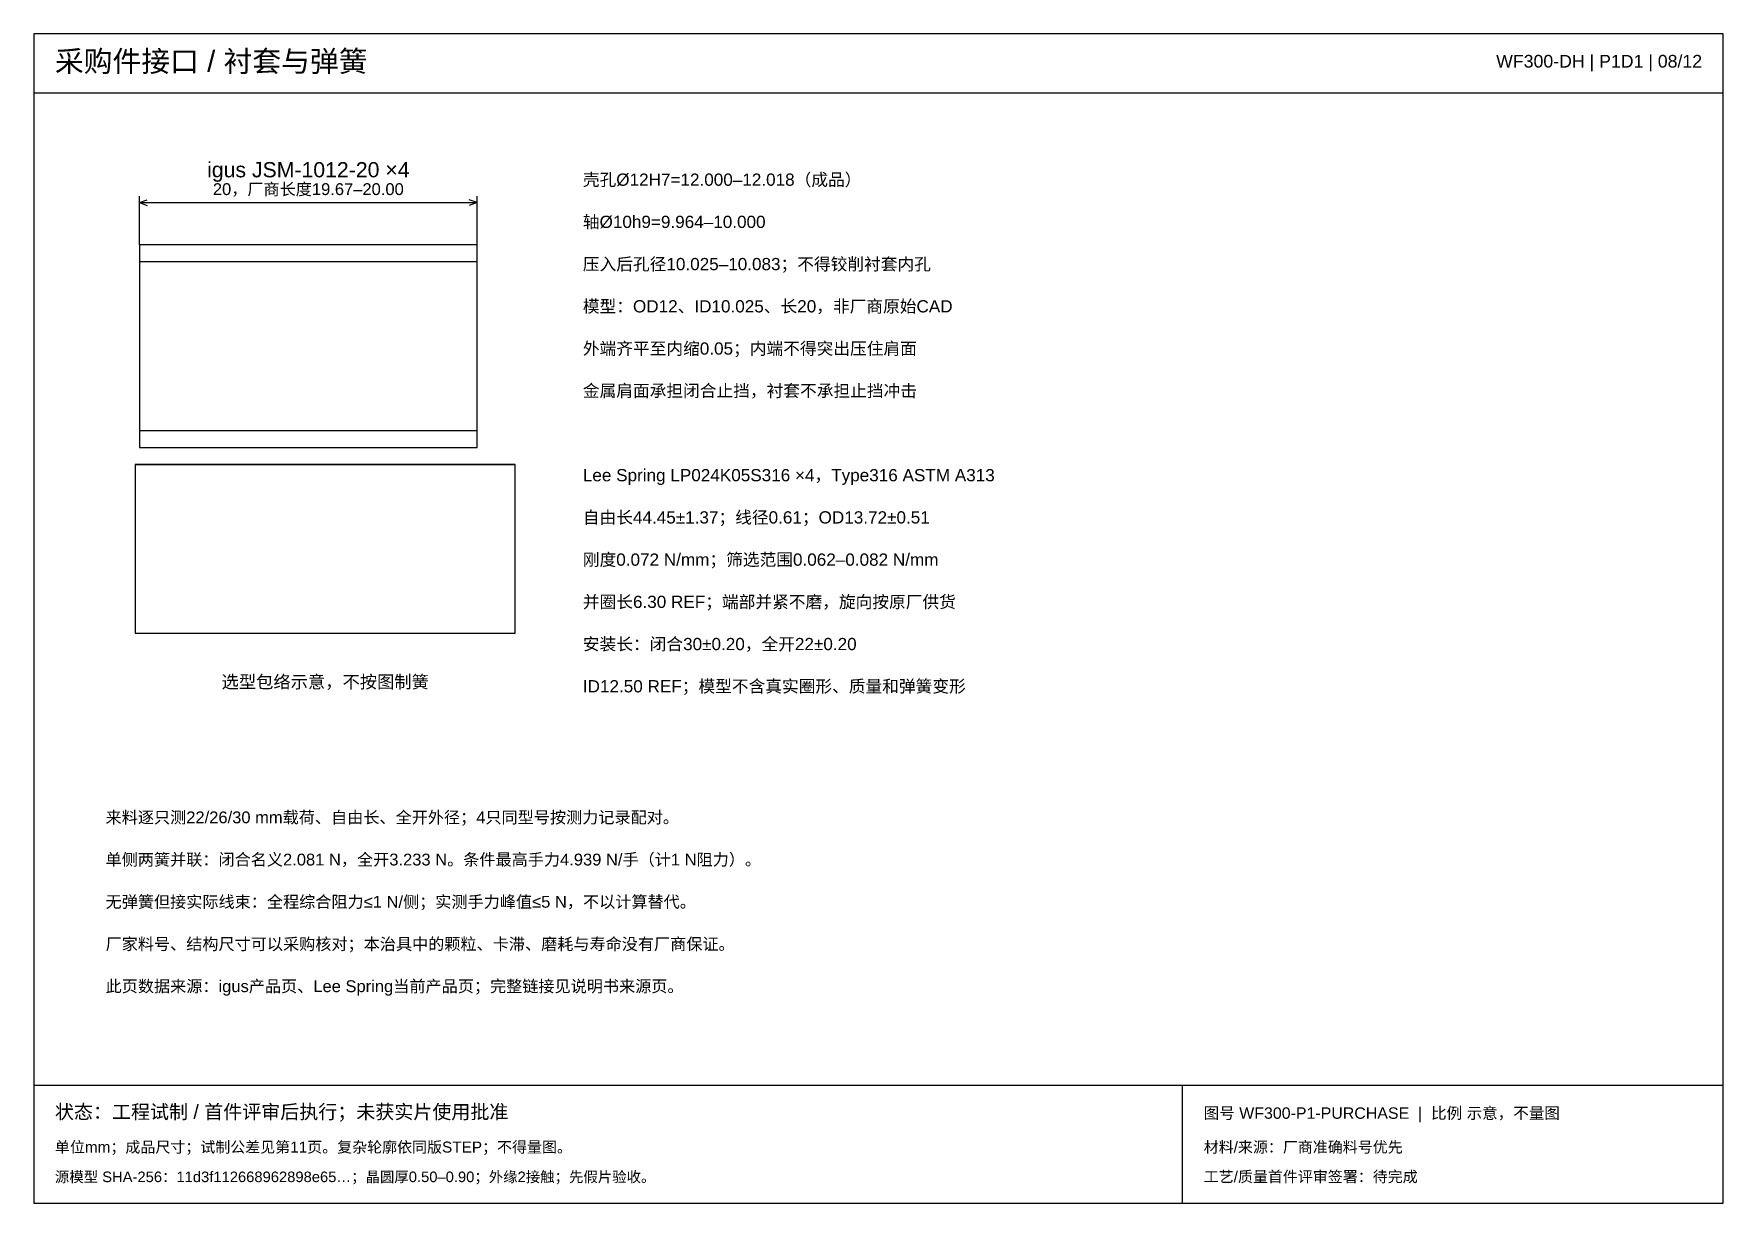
# Model space of a CAD drawing. Header units: millimetres. Extents: x 10 to 410, y 10 to 287.
import ezdxf
from ezdxf.enums import TextEntityAlignment as Align

# ---------------------------------------------------------------- set-up
doc = ezdxf.new("R2010")
doc.units = ezdxf.units.MM
for name, color, linetype in [('DIM', 7, 'Continuous'), ('HOLD', 1, 'Continuous'), ('OUTLINE', 7, 'Continuous'), ('TEXT', 7, 'Continuous')]:
    doc.layers.add(name, color=color, linetype=linetype)
doc.styles.add('CJK', font='Arial Unicode.ttf')

msp = doc.modelspace()

# ---------------------------------------------------------------- linework, layer by layer
at = {"layer": 'DIM'}
for p, q in [((35, 237), (35, 248.5)), ((115, 237), (115, 248.5)), ((35, 247), (36.88, 247.69)), ((35, 247), (115, 247)), ((35, 247), (36.88, 246.31)), ((115, 247), (113.12, 247.69)), ((115, 247), (113.12, 246.31))]:
    msp.add_line(p, q, dxfattribs=at)
at = {"layer": 'OUTLINE'}
for p, q in [((10, 273), (410, 273)), ((34, 185), (124, 185)), ((34, 145), (124, 145)), ((10, 38), (410, 38)), ((282, 10), (282, 38))]:
    msp.add_line(p, q, dxfattribs=at)
for points in [[(10, 10), (410, 10), (410, 287), (10, 287), (10, 10)], [(35, 189), (115, 189), (115, 237), (35, 237), (35, 189)], [(35, 193), (115, 193), (115, 233), (35, 233), (35, 193)], [(34, 145), (124, 145), (124, 185), (34, 185), (34, 145)]]:
    msp.add_lwpolyline(points, dxfattribs=at)

# ---------------------------------------------------------------- texts
at = {"layer": 'HOLD', "style": 'CJK'}
msp.add_text('状态：工程试制 / 首件评审后执行；未获实片使用批准', height=3.3, dxfattribs=at).set_placement((15, 30))
at = {"layer": 'TEXT', "style": 'CJK'}
for s, height, p in [('采购件接口 / 衬套与弹簧', 5, (15, 278)), ('壳孔Ø12H7=12.000–12.018（成品）', 2.9, (140, 251)), ('轴Ø10h9=9.964–10.000', 2.9, (140, 241)), ('压入后孔径10.025–10.083；不得铰削衬套内孔', 2.9, (140, 231)), ('模型：OD12、ID10.025、长20，非厂商原始CAD', 2.9, (140, 221)), ('外端齐平至内缩0.05；内端不得突出压住肩面', 2.9, (140, 211)), ('金属肩面承担闭合止挡，衬套不承担止挡冲击', 2.9, (140, 201)), ('Lee Spring LP024K05S316 ×4，Type316 ASTM A313', 2.9, (140, 181)), ('自由长44.45±1.37；线径0.61；OD13.72±0.51', 2.9, (140, 171)), ('刚度0.072 N/mm；筛选范围0.062–0.082 N/mm', 2.9, (140, 161)), ('并圈长6.30 REF；端部并紧不磨，旋向按原厂供货', 2.9, (140, 151)), ('安装长：闭合30±0.20，全开22±0.20', 2.9, (140, 141)), ('ID12.50 REF；模型不含真实圈形、质量和弹簧变形', 2.9, (140, 131)), ('来料逐只测22/26/30 mm载荷、自由长、全开外径；4只同型号按测力记录配对。', 2.8, (27, 100)), ('单侧两簧并联：闭合名义2.081 N，全开3.233 N。条件最高手力4.939 N/手（计1 N阻力）。', 2.8, (27, 90)), ('无弹簧但接实际线束：全程综合阻力≤1 N/侧；实测手力峰值≤5 N，不以计算替代。', 2.8, (27, 80)), ('厂家料号、结构尺寸可以采购核对；本治具中的颗粒、卡滞、磨耗与寿命没有厂商保证。', 2.8, (27, 70)), ('此页数据来源：igus产品页、Lee Spring当前产品页；完整链接见说明书来源页。', 2.8, (27, 60)), ('图号 WF300-P1-PURCHASE  |  比例 示意，不量图', 2.7, (287, 30)), ('单位mm；成品尺寸；试制公差见第11页。复杂轮廓依同版STEP；不得量图。', 2.6, (15, 22)), ('材料/来源：厂商准确料号优先', 2.6, (287, 22)), ('源模型 SHA-256：11d3f112668962898e65…；晶圆厚0.50–0.90；外缘2接触；先假片验收。', 2.5, (15, 15)), ('工艺/质量首件评审签署：待完成', 2.6, (287, 15))]:
    msp.add_text(s, height=height, dxfattribs=at).set_placement(p)
msp.add_text('WF300-DH | P1D1 | 08/12', height=3, dxfattribs=at).set_placement((405, 279), align=Align.RIGHT)
for s, height, p in [('igus JSM-1012-20 ×4', 3.6, (75, 253)), ('20，厂商长度19.67–20.00', 2.8, (75, 248.8)), ('选型包络示意，不按图制簧', 3, (79, 132))]:
    msp.add_text(s, height=height, dxfattribs=at).set_placement(p, align=Align.CENTER)

doc.saveas('drawing.dxf')
